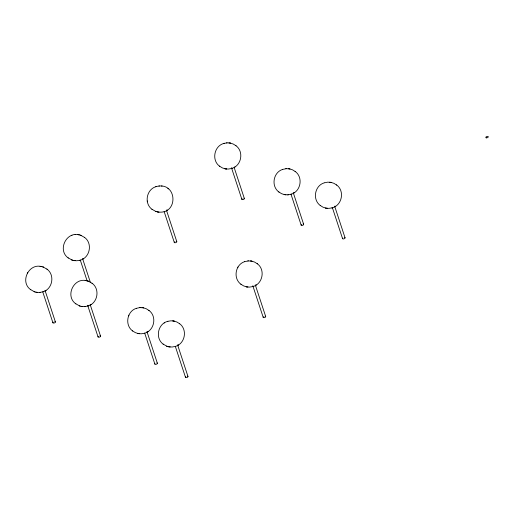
<?xml version="1.0" encoding="UTF-8"?>
<svg xmlns="http://www.w3.org/2000/svg" width="514" height="514" viewBox="0 0 514 514"><rect width="100%" height="100%" fill="white"/><g stroke="black" fill="none" stroke-linecap="round" stroke-linejoin="round"><path stroke-width="0.77" d="M41.326 266.522C28.514 263.245 19.673 282.147 30.769 289.748M78.886 234.789C66.081 231.518 57.24 250.421 68.33 258.015M43.227 291.74C52.691 288.829 55.049 274.765 46.858 269.034M86.461 280.67C73.656 277.399 64.815 296.302 75.905 303.896M80.184 260.206C90.046 257.707 92.848 243.173 84.412 237.301M88.363 305.888C97.827 302.984 100.185 288.913 91.993 283.182M155.787 186.723C146.317 189.627 143.959 203.698 152.157 209.429M136.358 308.329C126.887 311.233 124.536 325.304 132.728 331.035M157.682 211.941C178.872 215.263 177.574 181.101 156.365 186.531M144.582 333.226C154.444 330.727 157.245 316.2 148.809 310.321M223.956 143.406C214.094 145.905 211.286 160.432 219.722 166.311M167.583 321.378C157.721 323.878 154.92 338.405 163.356 344.284M232.174 168.303C241.644 165.399 244.002 151.328 235.804 145.597M175.518 346.378C185.181 343.66 187.745 329.371 179.437 323.569M244.696 261.639C235.226 264.549 232.874 278.62 241.066 284.345M282.655 169.414C273.185 172.318 270.833 186.389 279.025 192.12M252.92 286.536C262.782 284.036 265.584 269.509 257.154 263.637M291.477 194.112C300.947 191.208 303.305 177.137 295.107 171.406M324.058 182.907C314.587 185.811 312.229 199.882 320.428 205.613M332.275 207.804C342.138 205.304 344.939 190.778 336.509 184.899M128.892 315.114L128.564 315.872M27.711 272.401L27.306 273.095M238.008 266.997L237.603 267.698M83.133 258.895L83.615 258.587M234.525 167.191L235.007 166.889M166.96 210.31L167.442 210.008M45.573 290.628L46.054 290.326M90.708 304.776L91.19 304.474M293.828 193.001L294.31 192.699M335.224 206.493L335.713 206.191M147.531 331.916L148.013 331.614M164.152 322.991L164.634 322.689M255.869 285.231L256.351 284.923M178.159 345.164L178.641 344.862M71.677 235.412L71.96 235.303M155.755 186.736L156.385 186.524M232.206 168.29L231.576 168.502M282.629 169.421L286.343 168.669L289.581 168.894M291.509 194.099L287.789 194.857L284.55 194.633M43.253 291.727L39.533 292.485L36.301 292.26M88.389 305.881L84.669 306.633L81.437 306.408M244.67 261.652L248.391 260.894L251.622 261.118M136.332 308.336L139.789 307.603M324.34 182.811L327.746 182.162L330.977 182.386M175.525 346.378L172.119 347.021L168.881 346.796M224.22 143.329L227.368 142.841L230.278 143.085M225.254 168.823L228.165 169.067L231.306 168.579M73.862 260.527L76.772 260.765L79.914 260.283M325.953 208.125L328.864 208.369L332.012 207.881M246.598 286.863L249.508 287.101L252.657 286.619M167.853 321.301L170.995 320.82L173.912 321.057M138.253 333.547L141.17 333.792L144.312 333.303M223.931 143.412L224.271 143.316M231.261 168.592L231.602 168.496M79.869 260.296L80.21 260.193M331.96 207.894L332.301 207.797M252.605 286.632L252.946 286.529M167.564 321.385L167.905 321.289M144.261 333.316L144.607 333.22M139.718 307.61L143.284 307.809M226.475 142.898L227.04 142.86M285.778 168.708L286.343 168.669M158.91 186.023L159.475 185.978M287.789 194.857L288.354 194.812M75.089 234.602L75.648 234.557M247.825 260.939L248.391 260.894M39.533 292.485L40.098 292.44M84.669 306.633L85.234 306.588M139.48 307.623L140.046 307.584M228.968 142.892L229.662 142.976M288.264 168.701L288.964 168.785M225.864 168.933L226.256 168.977M226.192 168.971L226.565 169.016M329.667 182.194L330.361 182.277M285.167 194.742L285.868 194.825M161.396 186.01L162.096 186.094M326.57 208.234L327.264 208.318M158.299 212.051L158.999 212.134M77.575 234.596L78.269 234.68M250.312 260.926L251.005 261.009M74.479 260.637L75.172 260.72M247.215 286.973L247.909 287.056M40.317 266.361L40.709 266.413M40.015 266.329L40.388 266.374M85.151 280.477L85.844 280.56M36.918 292.37L37.31 292.415M37.239 292.408L37.612 292.453M141.967 307.616L142.667 307.7M82.054 306.517L82.748 306.601M172.595 320.864L173.295 320.948M138.87 333.657L139.57 333.74M169.498 346.905L170.198 346.989M230.381 143.104L233.234 144.029L236.061 145.79M289.684 168.913L292.537 169.838L295.364 171.599M331.08 182.406L333.933 183.331L336.76 185.098M219.472 166.112L222.292 167.879L225.145 168.804M278.774 191.921L281.595 193.688L284.448 194.613M320.171 205.42L322.998 207.181L325.85 208.106M155.922 211.466L157.58 211.922M251.725 261.144L254.578 262.069L257.405 263.83M78.989 234.808L80.647 235.258M240.815 284.152L243.642 285.912L246.495 286.838M72.095 260.052L73.759 260.502M41.428 266.541L43.086 266.997M86.564 280.689L88.222 281.145M143.387 307.828L146.239 308.753L149.066 310.514M34.541 291.785L36.198 292.235M174.015 321.077L176.867 322.008L179.694 323.769M79.676 305.933L81.334 306.389M132.477 330.836L135.298 332.597L138.15 333.528M167.121 346.32L168.778 346.777M229.976 143.02L230.702 143.168M289.279 168.836L290.005 168.977M330.675 182.329L331.401 182.47M224.83 168.74L225.556 168.881M284.133 194.549L284.852 194.69M325.529 208.041L326.255 208.183M157.258 211.858L157.984 211.999M251.32 261.061L252.046 261.208M78.584 234.725L79.31 234.872M246.174 286.773L246.9 286.921M73.438 260.437L74.164 260.585M41.024 266.458L41.75 266.605M86.159 280.612L86.885 280.753M142.982 307.745L143.708 307.892M35.877 292.177L36.603 292.318M173.61 320.999L174.336 321.141M81.013 306.325L81.739 306.466M137.836 333.464L138.555 333.605M168.457 346.712L169.183 346.86M151.9 209.237L155.774 211.415M155.472 211.312L156.211 211.569M80.794 235.309L84.669 237.494M80.357 235.155L81.103 235.418M68.079 257.816L71.954 260M71.645 259.891L72.39 260.155M88.369 281.197L92.244 283.375M87.933 281.042L88.678 281.299M43.234 267.049L47.108 269.227M42.797 266.894L43.542 267.151M75.654 303.697L79.529 305.881M79.22 305.772L79.966 306.036M30.519 289.549L34.393 291.734M34.085 291.624L34.83 291.888M163.099 344.091L166.973 346.269M166.671 346.166L167.416 346.423M168.496 188.914L167.821 188.394M334.646 206.153L345.042 237.783M332.404 207.746L342.562 238.624M293.243 192.66L303.645 224.29M291.008 194.253L301.159 225.132M234.191 167.603L244.343 198.481M231.461 167.692L241.856 199.323M255.285 284.884L265.687 316.521M252.804 285.726L263.207 317.363M166.375 209.969L176.777 241.599M164.139 211.562L174.291 242.441M177.574 344.823L187.976 376.46M175.338 346.417L185.49 377.302M146.946 331.575L157.348 363.205M144.71 333.168L154.862 364.047M82.548 258.548L90.477 282.655M80.312 260.148L87.245 281.235M90.13 304.436L100.526 336.066M87.643 305.277L98.045 336.908M44.988 290.288L55.39 321.918M42.752 291.881L52.91 322.76M147.216 200.948L147.37 201.816M176.071 241.284A1.311 0.649 -18.2 0 1 176.636 242.081A1.311 0.649 -18.2 0 1 174.85 242.756A1.311 0.649 -18.2 0 1 174.516 241.869M344.643 237.5A1.311 0.649 -18.2 0 1 344.791 238.38A1.311 0.649 -18.2 0 1 343.089 238.933A1.311 0.649 -18.2 0 1 342.716 238.123M303.048 223.982A1.311 0.649 -18.2 0 1 303.44 224.843A1.311 0.649 -18.2 0 1 301.622 225.428A1.311 0.649 -18.2 0 1 301.461 224.489M187.379 376.145A1.311 0.649 -18.2 0 1 187.771 377.006A1.311 0.649 -18.2 0 1 185.952 377.597A1.311 0.649 -18.2 0 1 185.792 376.659M156.95 362.923A1.311 0.649 -18.2 0 1 157.123 363.777A1.311 0.649 -18.2 0 1 155.459 364.362A1.311 0.649 -18.2 0 1 154.965 363.623M99.934 335.758A1.311 0.649 -18.2 0 1 100.326 336.619A1.311 0.649 -18.2 0 1 98.502 337.203A1.311 0.649 -18.2 0 1 98.347 336.265M54.799 321.603A1.311 0.649 -18.2 0 1 55.191 322.471A1.311 0.649 -18.2 0 1 53.366 323.055A1.311 0.649 -18.2 0 1 53.212 322.117M243.848 198.179A1.311 0.649 -18.2 0 1 244.092 199.079A1.311 0.649 -18.2 0 1 242.287 199.612A1.311 0.649 -18.2 0 1 242.158 198.68M264.98 316.206A1.311 0.649 -18.2 0 1 265.552 316.997A1.311 0.649 -18.2 0 1 263.766 317.671A1.311 0.649 -18.2 0 1 263.431 316.791M486.585 137.861A1.311 0.649 -18.2 0 0 488.287 136.718A1.311 0.649 -18.2 0 0 486.244 136.795A1.311 0.649 -18.2 0 0 486.585 137.861"/></g></svg>
